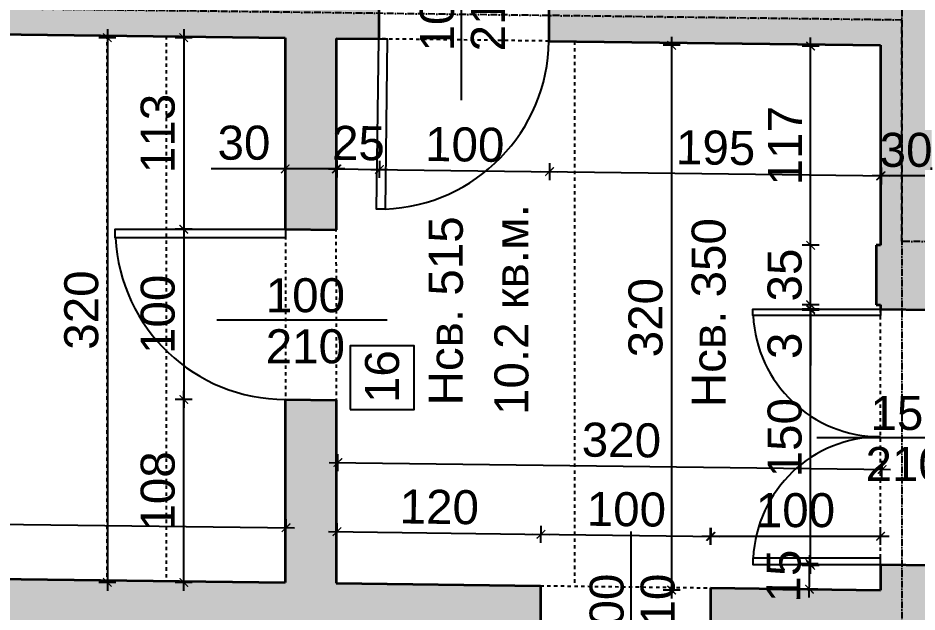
# Model space of a CAD drawing. Header units: inches. Extents: x -72385 to 39588, y -6525 to 66685.
# Drawn here: x -51904 to -51376, y 1680 to 2029 of the extents above; entities that cross this region are included whole.
import ezdxf

# ---------------------------------------------------------------- set-up
doc = ezdxf.new("R2010")
doc.units = ezdxf.units.IN
doc.header["$MEASUREMENT"] = 0
doc.linetypes.add('DashDot', pattern=[0.6, 0.4, -0.1, 0, -0.1])
doc.linetypes.add('Hidden', pattern=[0.4, 0.2, -0.2])
for name, color, linetype, lineweight in [('Врати', 251, 'Continuous', 25), ('Надписи Hсв', 252, 'Continuous', 25), ('Надписи врати', 252, 'Continuous', 25), ('Надписи коти вътрешни', 252, 'Continuous', 25), ('Надписи номера на пом.', 252, 'Continuous', 25), ('Надписи площ', 252, 'Continuous', 25), ('Оси', 252, 'DashDot', 25), ('Пунктир', 253, 'Hidden', 25), ('Разрезни линии', 7, 'Continuous', 35), ('Щрих стени', 254, 'Continuous', 25)]:
    doc.layers.add(name, color=color, linetype=linetype, lineweight=lineweight)
doc.styles.add('Arial Regular', font='arial.ttf')
doc.styles.get("Standard").update_dxf_attribs({"font": 'arial.ttf'})
doc.dimstyles.new('Annotative', dxfattribs={"dimscale": 0, "dimtxt": 20, "dimasz": 5, "dimexe": 5, "dimexo": 5, "dimgap": 5, "dimtad": 1, "dimdec": 0, "dimzin": 0, "dimdsep": 46, "dimtxsty": 'Standard', "dimblk": 'ARCHTICK', "dimcen": 5, "dimdle": 5, "dimadec": 0, "dimazin": 0, "dimtfac": 1, "dimtdec": 0, "dimtofl": 0, "dimtmove": 0, "dimatfit": 3, "dimldrblk": 'ARCHTICK', "dimfxl": 5, "dimfxlon": 1, "dimtolj": 1, "dimtzin": 0, "dimarcsym": 1})

# ---------------------------------------------------------------- blocks, each defined once
blk = doc.blocks.new('_ArchTick')
at = {"color": 0, "linetype": 'ByBlock', "const_width": 0.15}
blk.add_lwpolyline([(-0.5, -0.5), (0.5, 0.5)], dxfattribs=at)
blk = doc.blocks.new('*D8276')
at = {"layer": 'Defpoints', "color": 0, "ltscale": 50, "transparency": 16777216}
for p in [(-51746.93, 1729.74), (-52282.34, 1704.43), (-51747.34, 1697.62)]:
    blk.add_point(p, dxfattribs=at)
at = {"layer": 'Надписи коти вътрешни', "color": 0, "lineweight": -2, "ltscale": 50, "transparency": 16777216}
for p, q in [((-52281.99, 1731.55), (-52281.86, 1741.55)), ((-52286.93, 1736.62), (-51741.93, 1729.68)), ((-51746.99, 1724.74), (-51746.86, 1734.74))]:
    blk.add_line(p, q, dxfattribs=at)
at = {"layer": 'Надписи коти вътрешни', "color": 0, "lineweight": -2, "ltscale": 50, "transparency": 16777216, "xscale": 5, "yscale": 5, "zscale": 5}
for p, rotation in [((-52281.93, 1736.55), 179.2706286525454), ((-51746.93, 1729.74), 359.2706286525454)]:
    blk.add_blockref('_ArchTick', p, dxfattribs=dict(at, rotation=rotation))
at = {"layer": 'Надписи коти вътрешни', "color": 0, "ltscale": 50, "transparency": 16777216, "insert": (-52067.21, 1749.04), "char_height": 20, "attachment_point": 5, "rotation": 359.2706}
blk.add_mtext('\\A1;535', dxfattribs=at)
blk = doc.blocks.new('*D1730')
at = {"layer": 'Defpoints', "color": 0, "ltscale": 50, "transparency": 16777216}
for p in [(-51807.02, 1805.13), (-51747.34, 1805.13), (-51747.34, 1697.62)]:
    blk.add_point(p, dxfattribs=at)
at = {"layer": 'Надписи коти вътрешни', "color": 0, "lineweight": -2, "ltscale": 50, "transparency": 16777216}
for p, q in [((-51807.02, 1692.62), (-51807.02, 1810.13)), ((-51802.02, 1805.13), (-51812.02, 1805.13)), ((-51802.02, 1697.62), (-51812.02, 1697.62))]:
    blk.add_line(p, q, dxfattribs=at)
at = {"layer": 'Надписи коти вътрешни', "color": 0, "lineweight": -2, "ltscale": 50, "transparency": 16777216, "xscale": 5, "yscale": 5, "zscale": 5}
for p, rotation in [((-51807.02, 1805.13), 90), ((-51807.02, 1697.62), 270)]:
    blk.add_blockref('_ArchTick', p, dxfattribs=dict(at, rotation=rotation))
at = {"layer": 'Надписи коти вътрешни', "color": 0, "ltscale": 50, "transparency": 16777216, "insert": (-51822.23, 1751.37), "char_height": 20, "attachment_point": 5, "rotation": 90}
blk.add_mtext('\\A1;108', dxfattribs=at)
blk = doc.blocks.new('*D1731')
at = {"layer": 'Defpoints', "color": 0, "ltscale": 50, "transparency": 16777216}
for p in [(-51747.34, 1905.13), (-51807.02, 1805.13), (-51747.34, 1805.13)]:
    blk.add_point(p, dxfattribs=at)
at = {"layer": 'Надписи коти вътрешни', "color": 0, "lineweight": -2, "ltscale": 50, "transparency": 16777216}
for p, q in [((-51807.02, 1910.13), (-51807.02, 1800.13)), ((-51802.02, 1905.13), (-51812.02, 1905.13)), ((-51802.02, 1805.13), (-51812.02, 1805.13))]:
    blk.add_line(p, q, dxfattribs=at)
at = {"layer": 'Надписи коти вътрешни', "color": 0, "lineweight": -2, "ltscale": 50, "transparency": 16777216, "xscale": 5, "yscale": 5, "zscale": 5}
for p, rotation in [((-51807.02, 1905.13), 90), ((-51807.02, 1805.13), 270)]:
    blk.add_blockref('_ArchTick', p, dxfattribs=dict(at, rotation=rotation))
at = {"layer": 'Надписи коти вътрешни', "color": 0, "ltscale": 50, "transparency": 16777216, "insert": (-51822.23, 1855.13), "char_height": 20, "attachment_point": 5, "rotation": 90}
blk.add_mtext('\\A1;100', dxfattribs=at)
blk = doc.blocks.new('*D1732')
at = {"layer": 'Defpoints', "color": 0, "ltscale": 50, "transparency": 16777216}
for p in [(-51747.34, 2017.64), (-51807.02, 1905.13), (-51747.34, 1905.13)]:
    blk.add_point(p, dxfattribs=at)
at = {"layer": 'Надписи коти вътрешни', "color": 0, "lineweight": -2, "ltscale": 50, "transparency": 16777216}
for p, q in [((-51807.02, 2022.64), (-51807.02, 1900.13)), ((-51802.02, 2017.64), (-51812.02, 2017.64)), ((-51802.02, 1905.13), (-51812.02, 1905.13))]:
    blk.add_line(p, q, dxfattribs=at)
at = {"layer": 'Надписи коти вътрешни', "color": 0, "lineweight": -2, "ltscale": 50, "transparency": 16777216, "xscale": 5, "yscale": 5, "zscale": 5}
for p, rotation in [((-51807.02, 2017.64), 90), ((-51807.02, 1905.13), 270)]:
    blk.add_blockref('_ArchTick', p, dxfattribs=dict(at, rotation=rotation))
at = {"layer": 'Надписи коти вътрешни', "color": 0, "ltscale": 50, "transparency": 16777216, "insert": (-51822.24, 1961.39), "char_height": 20, "attachment_point": 5, "rotation": 90}
blk.add_mtext('\\A1;113', dxfattribs=at)
blk = doc.blocks.new('*D1733')
at = {"layer": 'Defpoints', "color": 0, "ltscale": 50, "transparency": 16777216}
for p in [(-51747.34, 2017.64), (-51851.95, 1697.62), (-51747.34, 1697.62)]:
    blk.add_point(p, dxfattribs=at)
at = {"layer": 'Надписи коти вътрешни', "color": 0, "lineweight": -2, "ltscale": 50, "transparency": 16777216}
for p, q in [((-51851.95, 2022.64), (-51851.95, 1692.62)), ((-51846.95, 2017.64), (-51856.95, 2017.64)), ((-51846.95, 1697.62), (-51856.95, 1697.62))]:
    blk.add_line(p, q, dxfattribs=at)
at = {"layer": 'Надписи коти вътрешни', "color": 0, "lineweight": -2, "ltscale": 50, "transparency": 16777216, "xscale": 5, "yscale": 5, "zscale": 5}
for p, rotation in [((-51851.95, 2017.64), 90), ((-51851.95, 1697.62), 270)]:
    blk.add_blockref('_ArchTick', p, dxfattribs=dict(at, rotation=rotation))
at = {"layer": 'Надписи коти вътрешни', "color": 0, "ltscale": 50, "transparency": 16777216, "insert": (-51867.17, 1857.63), "char_height": 20, "attachment_point": 5, "rotation": 90}
blk.add_mtext('\\A1;320', dxfattribs=at)
blk = doc.blocks.new('*D1734')
at = {"layer": 'Defpoints', "color": 0, "ltscale": 50, "transparency": 16777216}
for p in [(-51438.96, 1708.69), (-51357.33, 1707.65), (-51357.52, 1692.66)]:
    blk.add_point(p, dxfattribs=at)
at = {"layer": 'Надписи коти вътрешни', "color": 0, "lineweight": -2, "ltscale": 50, "transparency": 16777216}
for p, q in [((-51439.22, 1688.69), (-51438.9, 1713.69)), ((-51433.96, 1708.63), (-51443.96, 1708.76)), ((-51434.15, 1693.63), (-51444.15, 1693.76))]:
    blk.add_line(p, q, dxfattribs=at)
at = {"layer": 'Надписи коти вътрешни', "color": 0, "lineweight": -2, "ltscale": 50, "transparency": 16777216, "xscale": 5, "yscale": 5, "zscale": 5}
for p, rotation in [((-51438.96, 1708.69), 89.2706286525493), ((-51439.15, 1693.69), 269.2706286525493)]:
    blk.add_blockref('_ArchTick', p, dxfattribs=dict(at, rotation=rotation))
at = {"layer": 'Надписи коти вътрешни', "color": 0, "ltscale": 50, "transparency": 16777216, "insert": (-51454.27, 1701.39), "char_height": 20, "attachment_point": 5, "rotation": 89.2706}
blk.add_mtext('\\A1;15', dxfattribs=at)
blk = doc.blocks.new('*D1735')
at = {"layer": 'Defpoints', "color": 0, "ltscale": 50, "transparency": 16777216}
for p in [(-51438.43, 1857.67), (-51397.34, 1857.67), (-51397.34, 1707.66)]:
    blk.add_point(p, dxfattribs=at)
at = {"layer": 'Надписи коти вътрешни', "color": 0, "lineweight": -2, "ltscale": 50, "transparency": 16777216}
for p, q in [((-51438.43, 1702.66), (-51438.43, 1862.67)), ((-51433.43, 1857.67), (-51443.43, 1857.67)), ((-51433.43, 1707.66), (-51443.43, 1707.66))]:
    blk.add_line(p, q, dxfattribs=at)
at = {"layer": 'Надписи коти вътрешни', "color": 0, "lineweight": -2, "ltscale": 50, "transparency": 16777216, "xscale": 5, "yscale": 5, "zscale": 5}
for p, rotation in [((-51438.43, 1857.67), 90), ((-51438.43, 1707.66), 270)]:
    blk.add_blockref('_ArchTick', p, dxfattribs=dict(at, rotation=rotation))
at = {"layer": 'Надписи коти вътрешни', "color": 0, "ltscale": 50, "transparency": 16777216, "insert": (-51453.64, 1782.66), "char_height": 20, "attachment_point": 5, "rotation": 90}
blk.add_mtext('\\A1;150', dxfattribs=at)
blk = doc.blocks.new('*D1736')
at = {"layer": 'Defpoints', "color": 0, "ltscale": 50, "transparency": 16777216}
for p in [(-51438.43, 1895.71), (-51400.19, 1895.71), (-51399.84, 1860.71)]:
    blk.add_point(p, dxfattribs=at)
at = {"layer": 'Надписи коти вътрешни', "color": 0, "lineweight": -2, "ltscale": 50, "transparency": 16777216}
for p, q in [((-51438.43, 1855.71), (-51438.43, 1900.71)), ((-51433.43, 1895.71), (-51443.43, 1895.71)), ((-51433.43, 1860.71), (-51443.43, 1860.71))]:
    blk.add_line(p, q, dxfattribs=at)
at = {"layer": 'Надписи коти вътрешни', "color": 0, "lineweight": -2, "ltscale": 50, "transparency": 16777216, "xscale": 5, "yscale": 5, "zscale": 5}
for p, rotation in [((-51438.43, 1895.71), 90), ((-51438.43, 1860.71), 270)]:
    blk.add_blockref('_ArchTick', p, dxfattribs=dict(at, rotation=rotation))
at = {"layer": 'Надписи коти вътрешни', "color": 0, "ltscale": 50, "transparency": 16777216, "insert": (-51453.65, 1878.21), "char_height": 20, "attachment_point": 5, "rotation": 90}
blk.add_mtext('\\A1;35', dxfattribs=at)
blk = doc.blocks.new('*D1737')
at = {"layer": 'Defpoints', "color": 0, "ltscale": 50, "transparency": 16777216}
for p in [(-51438.43, 2012.67), (-51397.34, 2012.67), (-51397.34, 1895.68)]:
    blk.add_point(p, dxfattribs=at)
at = {"layer": 'Надписи коти вътрешни', "color": 0, "lineweight": -2, "ltscale": 50, "transparency": 16777216}
for p, q in [((-51438.43, 1890.68), (-51438.43, 2017.67)), ((-51433.43, 2012.67), (-51443.43, 2012.67)), ((-51433.43, 1895.68), (-51443.43, 1895.68))]:
    blk.add_line(p, q, dxfattribs=at)
at = {"layer": 'Надписи коти вътрешни', "color": 0, "lineweight": -2, "ltscale": 50, "transparency": 16777216, "xscale": 5, "yscale": 5, "zscale": 5}
for p, rotation in [((-51438.43, 2012.67), 90), ((-51438.43, 1895.68), 270)]:
    blk.add_blockref('_ArchTick', p, dxfattribs=dict(at, rotation=rotation))
at = {"layer": 'Надписи коти вътрешни', "color": 0, "ltscale": 50, "transparency": 16777216, "insert": (-51453.47, 1954.17), "char_height": 20, "attachment_point": 5, "rotation": 90}
blk.add_mtext('\\A1;117', dxfattribs=at)
blk = doc.blocks.new('*D1738')
at = {"layer": 'Defpoints', "color": 0, "ltscale": 50, "transparency": 16777216}
for p in [(-51716.19, 2002.98), (-51691.19, 2002.66), (-51691.99, 1940.23)]:
    blk.add_point(p, dxfattribs=at)
at = {"layer": 'Надписи коти вътрешни', "color": 0, "lineweight": -2, "ltscale": 50, "transparency": 16777216}
for p, q in [((-51716.93, 1945.55), (-51717.05, 1935.55)), ((-51721.99, 1940.61), (-51686.99, 1940.17)), ((-51691.93, 1945.23), (-51692.05, 1935.23))]:
    blk.add_line(p, q, dxfattribs=at)
at = {"layer": 'Надписи коти вътрешни', "color": 0, "lineweight": -2, "ltscale": 50, "transparency": 16777216, "xscale": 5, "yscale": 5, "zscale": 5}
for p, rotation in [((-51716.99, 1940.55), 179.2706286525379), ((-51691.99, 1940.23), 359.2706286525379)]:
    blk.add_blockref('_ArchTick', p, dxfattribs=dict(at, rotation=rotation))
at = {"layer": 'Надписи коти вътрешни', "color": 0, "ltscale": 50, "transparency": 16777216, "insert": (-51704.3, 1955.6), "char_height": 20, "attachment_point": 5, "rotation": 359.2706}
blk.add_mtext('\\A1;25', dxfattribs=at)
blk = doc.blocks.new('*D1739')
at = {"layer": 'Defpoints', "color": 0, "ltscale": 50, "transparency": 16777216}
for p in [(-51691.19, 2002.66), (-51591.19, 2001.39), (-51591.99, 1938.96)]:
    blk.add_point(p, dxfattribs=at)
at = {"layer": 'Надписи коти вътрешни', "color": 0, "lineweight": -2, "ltscale": 50, "transparency": 16777216}
for p, q in [((-51696.99, 1940.3), (-51586.99, 1938.89)), ((-51691.93, 1945.23), (-51692.05, 1935.23)), ((-51591.93, 1943.96), (-51592.05, 1933.96))]:
    blk.add_line(p, q, dxfattribs=at)
at = {"layer": 'Надписи коти вътрешни', "color": 0, "lineweight": -2, "ltscale": 50, "transparency": 16777216, "xscale": 5, "yscale": 5, "zscale": 5}
for p, rotation in [((-51691.99, 1940.23), 179.2706286525504), ((-51591.99, 1938.96), 359.2706286525504)]:
    blk.add_blockref('_ArchTick', p, dxfattribs=dict(at, rotation=rotation))
at = {"layer": 'Надписи коти вътрешни', "color": 0, "ltscale": 50, "transparency": 16777216, "insert": (-51641.8, 1954.81), "char_height": 20, "attachment_point": 5, "rotation": 359.2706}
blk.add_mtext('\\A1;100', dxfattribs=at)
blk = doc.blocks.new('*D1740')
at = {"layer": 'Defpoints', "color": 0, "ltscale": 50, "transparency": 16777216}
for p in [(-51591.19, 2001.39), (-51396.19, 1998.91), (-51396.99, 1936.48)]:
    blk.add_point(p, dxfattribs=at)
at = {"layer": 'Надписи коти вътрешни', "color": 0, "lineweight": -2, "ltscale": 50, "transparency": 16777216}
for p, q in [((-51591.93, 1943.96), (-51592.05, 1933.96)), ((-51396.93, 1941.48), (-51397.05, 1931.48)), ((-51596.99, 1939.02), (-51391.99, 1936.41))]:
    blk.add_line(p, q, dxfattribs=at)
at = {"layer": 'Надписи коти вътрешни', "color": 0, "lineweight": -2, "ltscale": 50, "transparency": 16777216, "xscale": 5, "yscale": 5, "zscale": 5}
for p, rotation in [((-51591.99, 1938.96), 179.2706286524346), ((-51396.99, 1936.48), 359.2706286524346)]:
    blk.add_blockref('_ArchTick', p, dxfattribs=dict(at, rotation=rotation))
at = {"layer": 'Надписи коти вътрешни', "color": 0, "ltscale": 50, "transparency": 16777216, "insert": (-51494.3, 1952.93), "char_height": 20, "attachment_point": 5, "rotation": 359.2706}
blk.add_mtext('\\A1;195', dxfattribs=at)
blk = doc.blocks.new('*D1741')
at = {"layer": 'Defpoints', "color": 0, "ltscale": 50, "transparency": 16777216}
for p in [(-51596.95, 1725.92), (-51717.34, 1697.24), (-51597.34, 1695.71)]:
    blk.add_point(p, dxfattribs=at)
at = {"layer": 'Надписи коти вътрешни', "color": 0, "lineweight": -2, "ltscale": 50, "transparency": 16777216}
for p, q in [((-51717.02, 1722.44), (-51716.89, 1732.44)), ((-51597.02, 1720.92), (-51596.89, 1730.92)), ((-51721.95, 1727.51), (-51591.95, 1725.85))]:
    blk.add_line(p, q, dxfattribs=at)
at = {"layer": 'Надписи коти вътрешни', "color": 0, "lineweight": -2, "ltscale": 50, "transparency": 16777216, "xscale": 5, "yscale": 5, "zscale": 5}
for p, rotation in [((-51716.95, 1727.44), 179.2706286525463), ((-51596.95, 1725.92), 359.2706286525462)]:
    blk.add_blockref('_ArchTick', p, dxfattribs=dict(at, rotation=rotation))
at = {"layer": 'Надписи коти вътрешни', "color": 0, "ltscale": 50, "transparency": 16777216, "insert": (-51656.76, 1741.89), "char_height": 20, "attachment_point": 5, "rotation": 359.2706}
blk.add_mtext('\\A1;120', dxfattribs=at)
blk = doc.blocks.new('*D1742')
at = {"layer": 'Defpoints', "color": 0, "ltscale": 50, "transparency": 16777216}
for p in [(-51397.34, 1724.73), (-51497.34, 1694.44), (-51397.34, 1694.44)]:
    blk.add_point(p, dxfattribs=at)
at = {"layer": 'Надписи коти вътрешни', "color": 0, "lineweight": -2, "ltscale": 50, "transparency": 16777216}
for p, q in [((-51497.34, 1719.73), (-51497.34, 1729.73)), ((-51397.34, 1719.73), (-51397.34, 1729.73)), ((-51502.34, 1724.73), (-51392.34, 1724.73))]:
    blk.add_line(p, q, dxfattribs=at)
at = {"layer": 'Надписи коти вътрешни', "color": 0, "lineweight": -2, "ltscale": 50, "transparency": 16777216, "xscale": 5, "yscale": 5, "zscale": 5, "rotation": 180}
blk.add_blockref('_ArchTick', (-51497.34, 1724.73), dxfattribs=at)
at = {"layer": 'Надписи коти вътрешни', "color": 0, "lineweight": -2, "ltscale": 50, "transparency": 16777216, "xscale": 5, "yscale": 5, "zscale": 5}
blk.add_blockref('_ArchTick', (-51397.34, 1724.73), dxfattribs=at)
at = {"layer": 'Надписи коти вътрешни', "color": 0, "ltscale": 50, "transparency": 16777216, "insert": (-51447.34, 1739.94), "char_height": 20, "attachment_point": 5}
blk.add_mtext('\\A1;100', dxfattribs=at)
blk = doc.blocks.new('*D1743')
at = {"layer": 'Defpoints', "color": 0, "ltscale": 50, "transparency": 16777216}
for p in [(-51496.95, 1724.66), (-51597.32, 1695.71), (-51497.34, 1694.44)]:
    blk.add_point(p, dxfattribs=at)
at = {"layer": 'Надписи коти вътрешни', "color": 0, "lineweight": -2, "ltscale": 50, "transparency": 16777216}
for p, q in [((-51597, 1720.93), (-51596.87, 1730.93)), ((-51497.02, 1719.66), (-51496.89, 1729.66)), ((-51601.94, 1726), (-51491.95, 1724.6))]:
    blk.add_line(p, q, dxfattribs=at)
at = {"layer": 'Надписи коти вътрешни', "color": 0, "lineweight": -2, "ltscale": 50, "transparency": 16777216, "xscale": 5, "yscale": 5, "zscale": 5}
for p, rotation in [((-51596.94, 1725.93), 179.2706286525453), ((-51496.95, 1724.66), 359.2706286525453)]:
    blk.add_blockref('_ArchTick', p, dxfattribs=dict(at, rotation=rotation))
at = {"layer": 'Надписи коти вътрешни', "color": 0, "ltscale": 50, "transparency": 16777216, "insert": (-51546.75, 1740.51), "char_height": 20, "attachment_point": 5, "rotation": 359.2706}
blk.add_mtext('\\A1;100', dxfattribs=at)
blk = doc.blocks.new('*D8277')
at = {"layer": 'Defpoints', "color": 0, "ltscale": 50, "transparency": 16777216}
for p in [(-51396.44, 1763.98), (-51717.34, 1697.24), (-51397.34, 1693.16)]:
    blk.add_point(p, dxfattribs=at)
at = {"layer": 'Надписи коти вътрешни', "color": 0, "lineweight": -2, "ltscale": 50, "transparency": 16777216}
for p, q in [((-51716.5, 1763.05), (-51716.37, 1773.05)), ((-51721.44, 1768.11), (-51391.44, 1763.91)), ((-51396.5, 1758.98), (-51396.37, 1768.97))]:
    blk.add_line(p, q, dxfattribs=at)
at = {"layer": 'Надписи коти вътрешни', "color": 0, "lineweight": -2, "ltscale": 50, "transparency": 16777216, "xscale": 5, "yscale": 5, "zscale": 5}
for p, rotation in [((-51716.44, 1768.05), 179.2706286525463), ((-51396.44, 1763.98), 359.2706286525462)]:
    blk.add_blockref('_ArchTick', p, dxfattribs=dict(at, rotation=rotation))
at = {"layer": 'Надписи коти вътрешни', "color": 0, "ltscale": 50, "transparency": 16777216, "insert": (-51549.66, 1781.15), "char_height": 20, "attachment_point": 5, "rotation": 359.2706}
blk.add_mtext('\\A1;320', dxfattribs=at)
blk = doc.blocks.new('*D1744')
at = {"layer": 'Defpoints', "color": 0, "ltscale": 50, "transparency": 16777216}
for p in [(-51397.34, 2013.19), (-51520.2, 1693.16), (-51397.34, 1693.16)]:
    blk.add_point(p, dxfattribs=at)
at = {"layer": 'Надписи коти вътрешни', "color": 0, "lineweight": -2, "ltscale": 50, "transparency": 16777216}
for p, q in [((-51520.2, 2018.19), (-51520.2, 1688.16)), ((-51515.2, 2013.19), (-51525.2, 2013.19)), ((-51515.2, 1693.16), (-51525.2, 1693.16))]:
    blk.add_line(p, q, dxfattribs=at)
at = {"layer": 'Надписи коти вътрешни', "color": 0, "lineweight": -2, "ltscale": 50, "transparency": 16777216, "xscale": 5, "yscale": 5, "zscale": 5}
for p, rotation in [((-51520.2, 2013.19), 90), ((-51520.2, 1693.16), 270)]:
    blk.add_blockref('_ArchTick', p, dxfattribs=dict(at, rotation=rotation))
at = {"layer": 'Надписи коти вътрешни', "color": 0, "ltscale": 50, "transparency": 16777216, "insert": (-51535.42, 1853.17), "char_height": 20, "attachment_point": 5, "rotation": 90}
blk.add_mtext('\\A1;320', dxfattribs=at)
blk = doc.blocks.new('*D1748')
at = {"layer": 'Defpoints', "color": 0, "ltscale": 50, "transparency": 16777216}
for p in [(-51438.43, 1858.18), (-51397.34, 1860.68), (-51397.34, 1858.18)]:
    blk.add_point(p, dxfattribs=at)
at = {"layer": 'Надписи коти вътрешни', "color": 0, "lineweight": -2, "ltscale": 50, "transparency": 16777216}
for p, q in [((-51438.43, 1860.68), (-51438.43, 1865.68)), ((-51433.43, 1860.68), (-51443.43, 1860.68)), ((-51433.43, 1858.18), (-51443.43, 1858.18)), ((-51438.43, 1858.18), (-51438.43, 1825.08))]:
    blk.add_line(p, q, dxfattribs=at)
at = {"layer": 'Надписи коти вътрешни', "color": 0, "lineweight": -2, "ltscale": 50, "transparency": 16777216, "xscale": 5, "yscale": 5, "zscale": 5}
for p, rotation in [((-51438.43, 1860.68), 270), ((-51438.43, 1858.18), 90)]:
    blk.add_blockref('_ArchTick', p, dxfattribs=dict(at, rotation=rotation))
at = {"layer": 'Надписи коти вътрешни', "color": 0, "ltscale": 50, "transparency": 16777216, "insert": (-51453.65, 1836.63), "char_height": 20, "attachment_point": 5, "rotation": 90}
blk.add_mtext('\\A1;3', dxfattribs=at)
blk = doc.blocks.new('*D8011')
at = {"layer": 'Defpoints', "color": 0, "ltscale": 10, "transparency": 16777216}
for p in [(-51747.34, 1973.28), (-51717.34, 1973.28), (-51747.34, 1940.61)]:
    blk.add_point(p, dxfattribs=at)
at = {"layer": 'Надписи коти вътрешни', "color": 0, "lineweight": -2, "ltscale": 10, "transparency": 16777216}
for p, q in [((-51747.34, 1945.61), (-51747.34, 1935.61)), ((-51717.34, 1945.61), (-51717.34, 1935.61)), ((-51747.34, 1940.61), (-51790.9, 1940.61)), ((-51712.34, 1940.61), (-51747.34, 1940.61))]:
    blk.add_line(p, q, dxfattribs=at)
at = {"layer": 'Надписи коти вътрешни', "color": 0, "lineweight": -2, "ltscale": 10, "transparency": 16777216, "xscale": 5, "yscale": 5, "zscale": 5}
for p, rotation in [((-51747.34, 1940.61), 180.0000000000039), ((-51717.34, 1940.61), 3.836930773104541e-12)]:
    blk.add_blockref('_ArchTick', p, dxfattribs=dict(at, rotation=rotation))
at = {"layer": 'Надписи коти вътрешни', "color": 0, "ltscale": 10, "transparency": 16777216, "insert": (-51771.62, 1955.83), "char_height": 20, "attachment_point": 5}
blk.add_mtext('\\A1;30', dxfattribs=at)
blk = doc.blocks.new('*D8013')
at = {"layer": 'Defpoints', "color": 0, "ltscale": 10, "transparency": 16777216}
for p in [(-51397.34, 1936.41), (-51397.34, 1895.3), (-51367.34, 1895.3)]:
    blk.add_point(p, dxfattribs=at)
at = {"layer": 'Надписи коти вътрешни', "color": 0, "lineweight": -2, "ltscale": 10, "transparency": 16777216}
for p, q in [((-51397.34, 1931.41), (-51397.34, 1941.41)), ((-51367.34, 1931.41), (-51367.34, 1941.41)), ((-51362.34, 1936.41), (-51402.34, 1936.41))]:
    blk.add_line(p, q, dxfattribs=at)
at = {"layer": 'Надписи коти вътрешни', "color": 0, "lineweight": -2, "ltscale": 10, "transparency": 16777216, "xscale": 5, "yscale": 5, "zscale": 5, "rotation": 180}
blk.add_blockref('_ArchTick', (-51397.34, 1936.41), dxfattribs=at)
at = {"layer": 'Надписи коти вътрешни', "color": 0, "lineweight": -2, "ltscale": 10, "transparency": 16777216, "xscale": 5, "yscale": 5, "zscale": 5}
blk.add_blockref('_ArchTick', (-51367.34, 1936.41), dxfattribs=at)
at = {"layer": 'Надписи коти вътрешни', "color": 0, "ltscale": 10, "transparency": 16777216, "insert": (-51382.34, 1951.63), "char_height": 20, "attachment_point": 5}
blk.add_mtext('\\A1;30', dxfattribs=at)

msp = doc.modelspace()

# ---------------------------------------------------------------- hatches: boundary and pattern name
at = {"layer": 'Щрих стени', "ltscale": 10}
h = msp.add_hatch(color=256, dxfattribs=at)
h.dxf.hatch_style = 1
h.paths.add_polyline_path([(-51802.34, 3120.93), (-52317.34, 3127.49), (-52317.34, 2319.92), (-52282.34, 2319.48), (-52282.34, 2554.5), (-52272.34, 2554.37), (-52272.34, 3091.91), (-52102.34, 3089.75), (-52102.34, 3054.75), (-52072.34, 3054.36), (-52072.34, 3089.37), (-51747.34, 3085.23), (-51747.34, 3050.23), (-51717.34, 3049.85), (-51717.34, 3084.85), (-51702.34, 3084.66), (-51702.34, 3104.66), (-51802.34, 3105.93)])
h.paths.add_polyline_path([(-52062.34, 2919.23), (-52072.34, 2919.35), (-52072.34, 2964.36), (-52102.34, 2964.74), (-52102.34, 2177.18), (-52072.34, 2176.79), (-52072.34, 2889.35), (-52062.34, 2889.22)])
h.paths.add_polyline_path([(-51677.34, 2914.33), (-51687.34, 2914.45), (-51687.34, 2929.45), (-51717.34, 2929.84), (-51717.34, 2959.84), (-51747.34, 2960.22), (-51747.34, 2915.22), (-51962.34, 2917.95), (-51962.34, 2887.95), (-51677.34, 2884.32)])
h.paths.add_polyline_path([(-51367.34, 3115.4), (-51612.34, 3118.51), (-51612.34, 3083.51), (-51397.34, 3080.77), (-51397.34, 2520.73), (-51402.34, 2520.79), (-51402.34, 2475.79), (-51397.34, 2475.73), (-51397.34, 2043.19), (-51547.34, 2045.1), (-51547.34, 2395.13), (-51577.34, 2395.51), (-51577.34, 2045.48), (-51592.34, 2045.67), (-51592.34, 2015.67), (-51397.34, 2013.19), (-51397.34, 1895.68), (-51399.84, 1895.71), (-51399.84, 1860.71), (-51397.34, 1860.68), (-51397.34, 1858.18), (-51367.34, 1857.79), (-51367.34, 1860.29), (-51337.34, 1859.91), (-51248.77, 1901.06), (-51255.09, 1914.66), (-51337.34, 1876.45), (-51337.34, 1894.91), (-51367.34, 1895.3), (-51367.34, 2485.34), (-51337.34, 2484.96), (-51337.34, 2519.97), (-51367.34, 2520.35)])
h.paths.add_polyline_path([(-51547.34, 2912.67), (-51577.34, 2913.05), (-51577.34, 2495.52), (-51547.34, 2495.14)], flags=17)
h.paths.add_polyline_path([(-51692.34, 2046.95), (-52072.34, 2051.78), (-52072.34, 2076.79), (-52102.34, 2077.17), (-52102.34, 2052.17), (-52317.34, 2054.9), (-52317.34, 2019.9), (-52282.34, 2019.45), (-52282.34, 2024.45), (-51747.34, 2017.64), (-51747.34, 1905.13), (-51717.34, 1904.75), (-51717.34, 2017.26), (-51692.34, 2016.94)])
h.paths.add_polyline_path([(-51597.34, 1695.71), (-51717.34, 1697.24), (-51717.34, 1804.74), (-51747.34, 1805.13), (-51747.34, 1697.62), (-52282.34, 1704.43), (-52282.34, 1754.45), (-52317.34, 1754.9), (-52317.34, 1292.34), (-51967.34, 1287.88), (-51967.34, 1322.89), (-52282.34, 1326.9), (-52282.34, 1674.43), (-51597.34, 1665.71)])
h.paths.add_polyline_path([(-51667.34, 1319.07), (-51702.34, 1319.51), (-51702.34, 1284.51), (-51667.34, 1284.07)])
h.paths.add_polyline_path([(-51367.34, 1707.78), (-51397.34, 1708.16), (-51397.34, 1693.16), (-51497.34, 1694.44), (-51497.34, 1664.43), (-51397.34, 1663.16), (-51397.34, 1325.63), (-51402.34, 1325.7), (-51402.34, 1280.69), (-51367.34, 1280.25)])

# ---------------------------------------------------------------- linework, layer by layer
at = {"layer": 'Врати', "ltscale": 50}
for points in [[(-51692.34, 2016.94), (-51687.34, 2016.88), (-51688.61, 1916.88), (-51693.61, 1916.94)], [(-51747.27, 1905.13), (-51747.27, 1900.13), (-51847.27, 1900.13), (-51847.27, 1905.13)], [(-51397.34, 1858.18), (-51397.34, 1854.43), (-51472.34, 1854.43), (-51472.34, 1858.18)], [(-51397.34, 1708.16), (-51397.34, 1711.91), (-51472.34, 1711.91), (-51472.34, 1708.16)]]:
    msp.add_lwpolyline(points, close=True, dxfattribs=at)
for centre, radius, start, end in [((-51692.34, 2016.94), 100.01, 272.1366, 359.2706), ((-51747.27, 1905.13), 100, 182.866, 270), ((-51397.34, 1858.18), 75.01, 182.866, 270), ((-51397.34, 1708.16), 75.01, 90, 177.134)]:
    msp.add_arc(centre, radius, start, end, dxfattribs=at)
at = {"layer": 'Надписи врати', "ltscale": 50}
for p, q in [((-51643.68, 1980.91), (-51643.68, 2080.91)), ((-51787.49, 1851.84), (-51687.49, 1851.84)), ((-51434.84, 1782.68), (-51334.84, 1782.68)), ((-51543.89, 1627.53), (-51543.89, 1727.53))]:
    msp.add_line(p, q, dxfattribs=at)
at = {"layer": 'Надписи номера на пом.', "ltscale": 50}
msp.add_lwpolyline([(-51709.14, 1799.15), (-51671.64, 1799.15), (-51671.64, 1836.65), (-51709.14, 1836.65)], close=True, dxfattribs=at)
at = {"layer": 'Оси', "ltscale": 10}
msp.add_line((-51384.84, 3498.15), (-51384.84, 897.94), dxfattribs=at)
msp.add_lwpolyline([(-39839.84, 1751.04), (-51384.84, 1898.02), (-51384.84, 2028.03), (-52699.84, 2044.77)], dxfattribs=at)
at = {"layer": 'Пунктир', "ltscale": 10}
for p, q in [((-51852.34, 2018.98), (-51852.34, 1698.95)), ((-51817.34, 2018.53), (-51817.34, 1698.51)), ((-51592.34, 2015.67), (-51692.34, 2016.94)), ((-51577.34, 2015.48), (-51577.34, 1695.45)), ((-51747.27, 1905.13), (-51747.27, 1805.13)), ((-51717.22, 1803.7), (-51717.34, 1904.75)), ((-51397.34, 1708.16), (-51397.34, 1858.18)), ((-51597.34, 1695.71), (-51497.34, 1694.44))]:
    msp.add_line(p, q, dxfattribs=at)
at = {"layer": 'Разрезни линии', "ltscale": 50}
for p, q in [((-51692.34, 2046.95), (-51692.34, 2016.94)), ((-51592.34, 2045.67), (-51592.34, 2015.67)), ((-52282.34, 2024.45), (-51747.34, 2017.64)), ((-51747.34, 2017.64), (-51747.34, 1905.13)), ((-51717.34, 2017.26), (-51717.34, 1904.75)), ((-51717.34, 2017.26), (-51692.34, 2016.94)), ((-51592.34, 2015.67), (-51397.34, 2013.19)), ((-51397.34, 2013.19), (-51397.34, 1895.68)), ((-51747.34, 1905.13), (-51717.34, 1904.75)), ((-51399.84, 1895.71), (-51399.84, 1860.71)), ((-51397.34, 1895.68), (-51399.84, 1895.71)), ((-51399.84, 1860.71), (-51397.34, 1860.68)), ((-51397.34, 1860.68), (-51397.34, 1858.18)), ((-51397.34, 1858.18), (-51367.34, 1857.79)), ((-51747.34, 1805.13), (-51747.34, 1697.62)), ((-51747.34, 1805.13), (-51717.34, 1804.74)), ((-51717.34, 1804.74), (-51717.34, 1697.24)), ((-51397.34, 1708.16), (-51367.34, 1707.78)), ((-51397.34, 1708.16), (-51397.34, 1693.16)), ((-52282.34, 1704.43), (-51747.34, 1697.62)), ((-51717.34, 1697.24), (-51597.34, 1695.71)), ((-51597.34, 1695.71), (-51597.34, 1665.71)), ((-51497.34, 1694.44), (-51397.34, 1693.16)), ((-51497.34, 1694.44), (-51497.34, 1664.43))]:
    msp.add_line(p, q, dxfattribs=at)

# ---------------------------------------------------------------- texts
at = {"layer": 'Надписи Hсв', "ltscale": 100, "char_height": 20, "width": 180.4891, "attachment_point": 1, "rotation": 90, "style": 'Arial Regular'}
for s, insert in [('\\pxt8;Hсв. 515', (-51662.95, 1801.58)), ('\\pxt8;Hсв. 350', (-51508.42, 1800.56))]:
    msp.add_mtext(s, dxfattribs=dict(at, insert=insert))
at = {"layer": 'Надписи врати', "ltscale": 100, "char_height": 20, "width": 180.4891, "attachment_point": 1, "rotation": 90, "style": 'Arial Regular'}
for s, insert in [('100', (-51668.19, 2009.57)), ('210', (-51638.19, 2009.57)), ('100', (-51568.41, 1656.19)), ('210', (-51538.41, 1656.19))]:
    msp.add_mtext(s, dxfattribs=dict(at, insert=insert))
at = {"layer": 'Надписи врати', "ltscale": 100, "char_height": 20, "width": 180.4891, "attachment_point": 1, "style": 'Arial Regular'}
for s, insert in [('100', (-51758.82, 1876.36)), ('210', (-51758.82, 1846.36)), ('150', (-51403.26, 1807.19)), ('210', (-51406.17, 1777.19))]:
    msp.add_mtext(s, dxfattribs=dict(at, insert=insert))
at = {"layer": 'Надписи номера на пом.', "ltscale": 100, "insert": (-51700.45, 1728.29), "char_height": 20, "width": 180.4891, "attachment_point": 1, "rotation": 90, "style": 'Arial Regular'}
msp.add_mtext('\\pxqc;16', dxfattribs=at)
at = {"layer": 'Надписи площ', "ltscale": 100, "insert": (-51624.37, 1795.98), "char_height": 20, "width": 180.4891, "attachment_point": 1, "rotation": 90, "style": 'Arial Regular'}
msp.add_mtext('10.2 кв.м.', dxfattribs=at)

# ---------------------------------------------------------------- dimensions: what is measured, and where the dimension line sits
at = {"layer": 'Надписи коти вътрешни', "ltscale": 50}
for base, p1, p2, picture, middle in [((-51851.95, 1697.62), (-51747.34, 2017.64), (-51747.34, 1697.62), '*D1733', (-51867.17, 1857.63)), ((-51807.02, 1905.13), (-51747.34, 2017.64), (-51747.34, 1905.13), '*D1732', (-51822.24, 1961.39)), ((-51520.2, 1693.16), (-51397.34, 2013.19), (-51397.34, 1693.16), '*D1744', (-51535.42, 1853.17)), ((-51807.02, 1805.13), (-51747.34, 1905.13), (-51747.34, 1805.13), '*D1731', (-51822.23, 1855.13)), ((-51438.4271, 1858.1753), (-51397.3373, 1860.6755), (-51397.3373, 1858.1753), '*D1748', (-51453.6454, 1836.6269)), ((-51438.43, 1857.67), (-51397.34, 1707.66), (-51397.34, 1857.67), '*D1735', (-51453.64, 1782.66)), ((-51807.02, 1805.13), (-51747.34, 1697.62), (-51747.34, 1805.13), '*D1730', (-51822.23, 1751.37))]:
    dim = msp.add_linear_dim(base=base, p1=p1, p2=p2, angle=90, dimstyle='Annotative', override={"dimscale": 0, "dimtix": 0, "dimtofl": 0, "dimtmove": 0, "dimatfit": 3}, dxfattribs=at)
    dim.commit()
    dim.dimension.update_dxf_attribs({"geometry": picture, "text_midpoint": middle})
for p1, p2, distance, picture, middle in [((-51397.34, 1895.68), (-51397.34, 2012.67), 41.09, '*D1737', (-51453.47, 1954.17)), ((-51691.19, 2002.66), (-51591.19, 2001.39), -62.44, '*D1739', (-51641.8, 1954.81)), ((-51591.19, 2001.39), (-51396.19, 1998.91), -62.44, '*D1740', (-51494.3, 1952.93)), ((-51717.34, 1697.24), (-51597.34, 1695.71), 30.21, '*D1741', (-51656.76, 1741.89)), ((-51597.32, 1695.71), (-51497.34, 1694.44), 30.23, '*D1743', (-51546.75, 1740.51))]:
    dim = msp.add_aligned_dim(p1=p1, p2=p2, distance=distance, dimstyle='Annotative', override={"dimscale": 0, "dimtix": 0, "dimtofl": 0, "dimtmove": 0, "dimatfit": 3}, dxfattribs=at)
    dim.commit()
    dim.dimension.update_dxf_attribs({"geometry": picture, "text_midpoint": middle})
for base, p1, p2, angle, picture, middle, dimtype in [((-51691.99, 1940.23), (-51716.19, 2002.98), (-51691.19, 2002.66), 359.2706, '*D1738', (-51704.49, 1940.39), 129), ((-51438.43, 1895.71), (-51399.84, 1860.71), (-51400.19, 1895.71), 90, '*D1736', (-51438.43, 1878.21), 128), ((-51396.44, 1763.98), (-51717.34, 1697.24), (-51397.34, 1693.16), 359.2706, '*D8277', (-51549.85, 1765.93), 129), ((-51746.93, 1729.74), (-52282.34, 1704.43), (-51747.34, 1697.62), 359.2706, '*D8276', (-52067.41, 1733.82), 129), ((-51438.96, 1708.69), (-51357.52, 1692.66), (-51357.33, 1707.65), 89.2706, '*D1734', (-51439.06, 1701.19), 129)]:
    dim = msp.add_linear_dim(base=base, p1=p1, p2=p2, angle=angle, dimstyle='Annotative', override={"dimscale": 0, "dimtix": 0, "dimtofl": 0, "dimtmove": 0, "dimatfit": 3}, dxfattribs=at)
    dim.commit()
    dim.dimension.update_dxf_attribs({"geometry": picture, "text_midpoint": middle, "dimtype": dimtype})
at = {"layer": 'Надписи коти вътрешни', "ltscale": 10}
dim = msp.add_aligned_dim(p1=(-51717.34, 1973.28), p2=(-51747.34, 1973.28), distance=32.66, dimstyle='Annotative', override={"dimscale": 0, "dimtix": 0, "dimtofl": 0, "dimtmove": 0, "dimatfit": 3}, dxfattribs=at)
dim.commit()
dim.dimension.update_dxf_attribs({"geometry": '*D8011', "text_midpoint": (-51771.62, 1955.83)})
dim = msp.add_linear_dim(base=(-51397.34, 1936.41), p1=(-51367.34, 1895.3), p2=(-51397.34, 1895.3), angle=180, dimstyle='Annotative', override={"dimscale": 0, "dimtix": 0, "dimtofl": 0, "dimtmove": 0, "dimatfit": 3}, dxfattribs=at)
dim.commit()
dim.dimension.update_dxf_attribs({"geometry": '*D8013', "text_midpoint": (-51382.34, 1936.41), "dimtype": 129})
at = {"layer": 'Надписи коти вътрешни', "ltscale": 50}
dim = msp.add_linear_dim(base=(-51397.34, 1724.73), p1=(-51497.34, 1694.44), p2=(-51397.34, 1694.44), dimstyle='Annotative', override={"dimscale": 0, "dimtix": 0, "dimtofl": 0, "dimtmove": 0, "dimatfit": 3}, dxfattribs=at)
dim.commit()
dim.dimension.update_dxf_attribs({"geometry": '*D1742', "text_midpoint": (-51447.34, 1739.94)})

doc.saveas('drawing.dxf')
